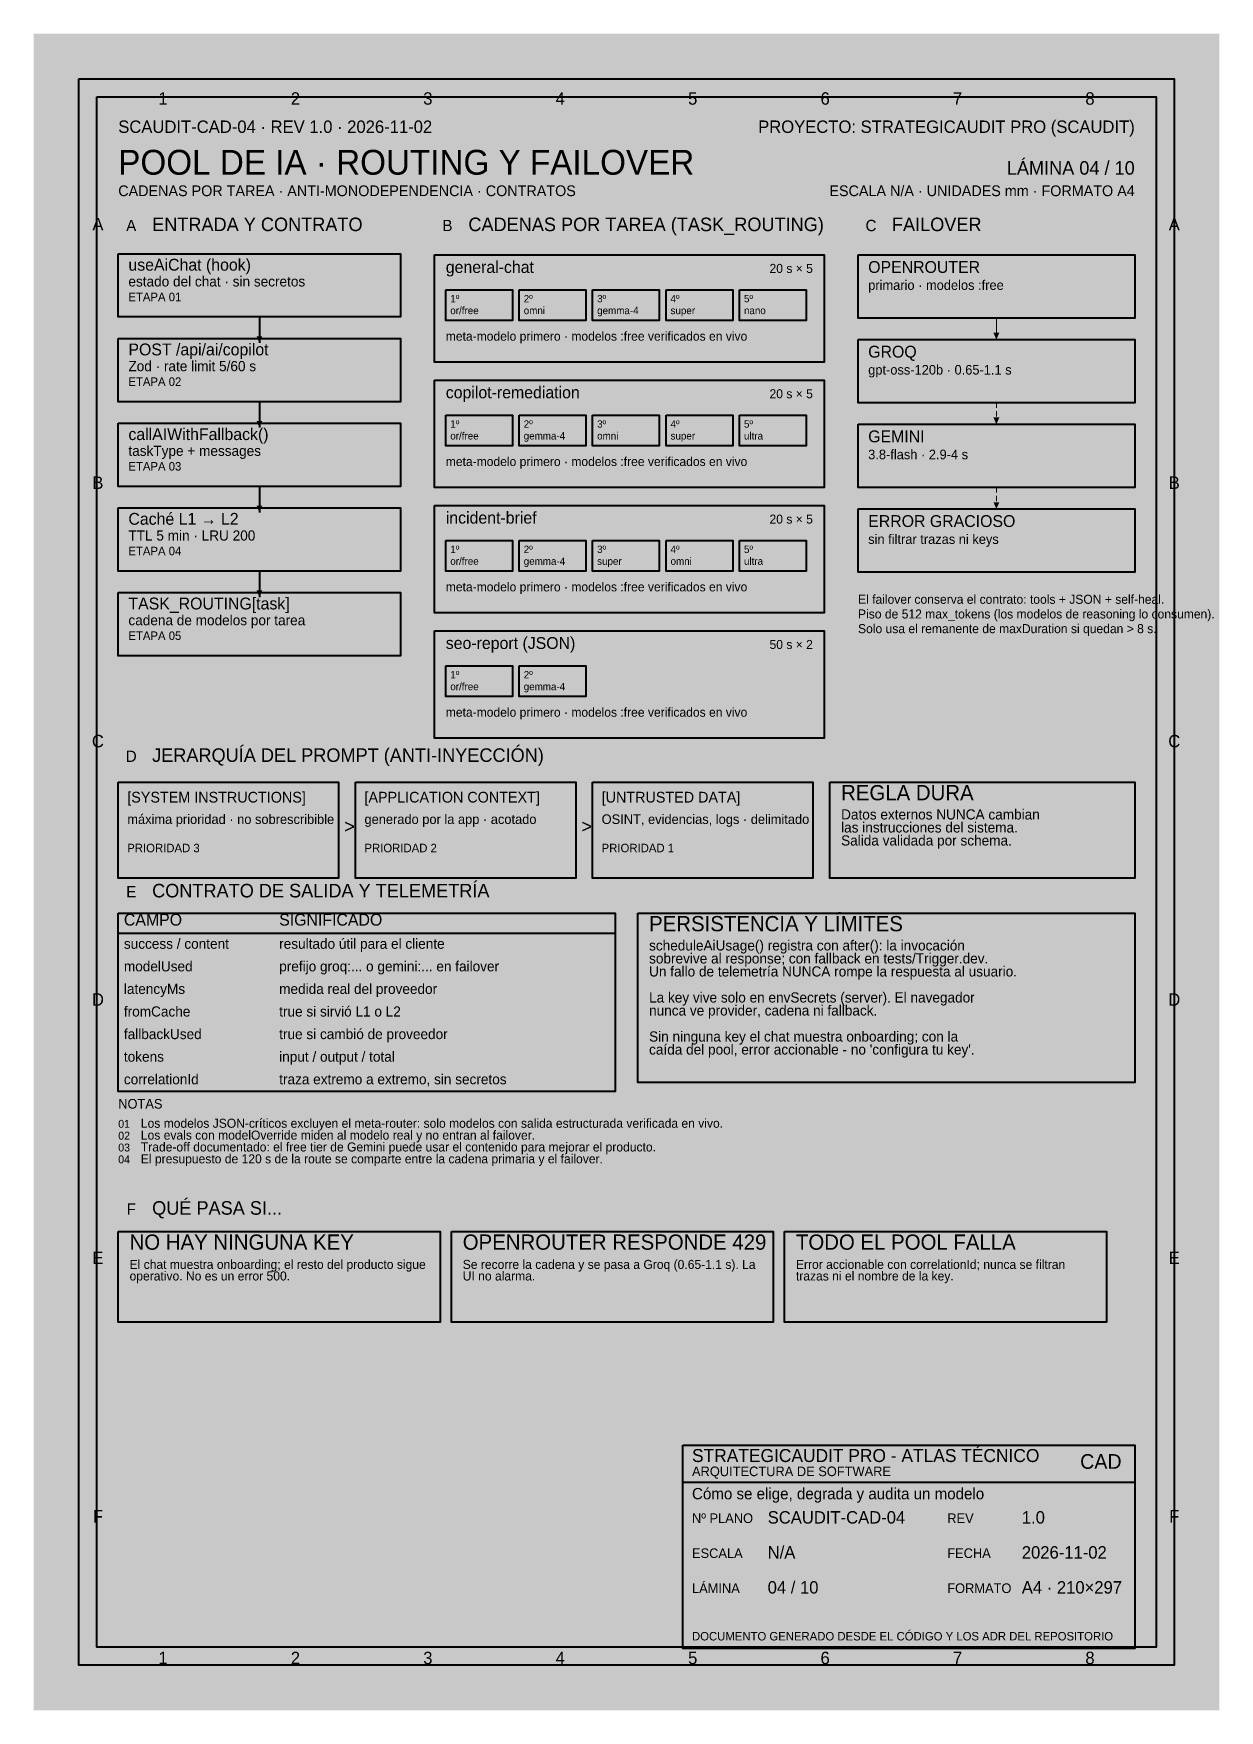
# Model space of a CAD drawing. Header units: millimetres. Extents: x 0 to 210, y 0 to 297.
import ezdxf
from ezdxf.enums import TextEntityAlignment as Align

# ---------------------------------------------------------------- set-up
doc = ezdxf.new("R2010")
doc.units = ezdxf.units.MM
doc.linetypes.add('DASHED', pattern=[1.5, 0.9, -0.6])
for name, color, linetype, lineweight in [('CARD', 255, 'CONTINUOUS', 0), ('FAINT', 9, 'CONTINUOUS', 9), ('GOLD', 40, 'CONTINUOUS', 0), ('INK', 7, 'CONTINUOUS', 40), ('PAPER', 254, 'CONTINUOUS', 0), ('RED', 1, 'CONTINUOUS', 0), ('SOFT', 8, 'CONTINUOUS', 20), ('TEAL', 4, 'CONTINUOUS', 0)]:
    doc.layers.add(name, color=color, linetype=linetype, lineweight=lineweight)
doc.styles.add('MONO', font='txt', dxfattribs={"width": 0.62})

msp = doc.modelspace()

# ---------------------------------------------------------------- linework, layer by layer
at = {"layer": 'CARD', "color": 255}
for points in [[(15, 258), (65, 258), (15, 246.8), (65, 246.8)], [(71, 257.8), (140, 257.8), (71, 238.8), (140, 238.8)], [(146, 257.8), (195, 257.8), (146, 246.6), (195, 246.6)], [(15, 243), (65, 243), (15, 231.8), (65, 231.8)], [(146, 242.8), (195, 242.8), (146, 231.6), (195, 231.6)], [(71, 235.6), (140, 235.6), (71, 216.6), (140, 216.6)], [(15, 228), (65, 228), (15, 216.8), (65, 216.8)], [(146, 227.8), (195, 227.8), (146, 216.6), (195, 216.6)], [(15, 213), (65, 213), (15, 201.8), (65, 201.8)], [(71, 213.4), (140, 213.4), (71, 194.4), (140, 194.4)], [(146, 212.8), (195, 212.8), (146, 201.6), (195, 201.6)], [(15, 198), (65, 198), (15, 186.8), (65, 186.8)], [(71, 191.2), (140, 191.2), (71, 172.2), (140, 172.2)], [(15, 164.4), (54, 164.4), (15, 147.4), (54, 147.4)], [(57, 164.4), (96, 164.4), (57, 147.4), (96, 147.4)], [(99, 164.4), (138, 164.4), (99, 147.4), (138, 147.4)], [(141, 164.4), (195, 164.4), (141, 147.4), (195, 147.4)], [(107, 141.2), (195, 141.2), (107, 111.2), (195, 111.2)], [(15, 84.8), (72, 84.8), (15, 68.8), (72, 68.8)], [(74, 84.8), (131, 84.8), (74, 68.8), (131, 68.8)], [(133, 84.8), (190, 84.8), (133, 68.8), (190, 68.8)], [(115, 47), (195, 47), (115, 11), (195, 11)]]:
    msp.add_solid(points, dxfattribs=at)
at = {"layer": 'GOLD', "color": 40}
for points in [[(15, 264.2), (19.6, 264.2), (15, 261.2), (19.6, 261.2)], [(71, 264.2), (75.6, 264.2), (71, 261.2), (75.6, 261.2)], [(146, 264.2), (150.6, 264.2), (146, 261.2), (150.6, 261.2)], [(71, 257.8), (71.6, 257.8), (71, 238.8), (71.6, 238.8)], [(71, 235.6), (71.6, 235.6), (71, 216.6), (71.6, 216.6)], [(71, 213.4), (71.6, 213.4), (71, 194.4), (71.6, 194.4)], [(15, 170.2), (19.6, 170.2), (15, 167.2), (19.6, 167.2)], [(57, 164.4), (96, 164.4), (57, 163.6), (96, 163.6)], [(15, 146.2), (19.6, 146.2), (15, 143.2), (19.6, 143.2)], [(15, 90), (19.6, 90), (15, 87), (19.6, 87)], [(15, 84.8), (15.7, 84.8), (15, 68.8), (15.7, 68.8)]]:
    msp.add_solid(points, dxfattribs=at)
at = {"layer": 'INK'}
for points in [[(8, 289), (202, 289), (202, 8), (8, 8)], [(11.2, 285.8), (198.8, 285.8), (198.8, 11.2), (11.2, 11.2)], [(15, 258), (65, 258), (65, 246.8), (15, 246.8)], [(71, 257.8), (140, 257.8), (140, 238.8), (71, 238.8)], [(146, 257.8), (195, 257.8), (195, 246.6), (146, 246.6)], [(73, 251.6), (84.8, 251.6), (84.8, 246.2), (73, 246.2)], [(86, 251.6), (97.8, 251.6), (97.8, 246.2), (86, 246.2)], [(99, 251.6), (110.8, 251.6), (110.8, 246.2), (99, 246.2)], [(112, 251.6), (123.8, 251.6), (123.8, 246.2), (112, 246.2)], [(125, 251.6), (136.8, 251.6), (136.8, 246.2), (125, 246.2)], [(15, 243), (65, 243), (65, 231.8), (15, 231.8)], [(146, 242.8), (195, 242.8), (195, 231.6), (146, 231.6)], [(71, 235.6), (140, 235.6), (140, 216.6), (71, 216.6)], [(73, 229.4), (84.8, 229.4), (84.8, 224), (73, 224)], [(86, 229.4), (97.8, 229.4), (97.8, 224), (86, 224)], [(99, 229.4), (110.8, 229.4), (110.8, 224), (99, 224)], [(112, 229.4), (123.8, 229.4), (123.8, 224), (112, 224)], [(125, 229.4), (136.8, 229.4), (136.8, 224), (125, 224)], [(15, 228), (65, 228), (65, 216.8), (15, 216.8)], [(146, 227.8), (195, 227.8), (195, 216.6), (146, 216.6)], [(15, 213), (65, 213), (65, 201.8), (15, 201.8)], [(71, 213.4), (140, 213.4), (140, 194.4), (71, 194.4)], [(146, 212.8), (195, 212.8), (195, 201.6), (146, 201.6)], [(73, 207.2), (84.8, 207.2), (84.8, 201.8), (73, 201.8)], [(86, 207.2), (97.8, 207.2), (97.8, 201.8), (86, 201.8)], [(99, 207.2), (110.8, 207.2), (110.8, 201.8), (99, 201.8)], [(112, 207.2), (123.8, 207.2), (123.8, 201.8), (112, 201.8)], [(125, 207.2), (136.8, 207.2), (136.8, 201.8), (125, 201.8)], [(15, 198), (65, 198), (65, 186.8), (15, 186.8)], [(71, 191.2), (140, 191.2), (140, 172.2), (71, 172.2)], [(73, 185), (84.8, 185), (84.8, 179.6), (73, 179.6)], [(86, 185), (97.8, 185), (97.8, 179.6), (86, 179.6)], [(15, 164.4), (54, 164.4), (54, 147.4), (15, 147.4)], [(57, 164.4), (96, 164.4), (96, 147.4), (57, 147.4)], [(99, 164.4), (138, 164.4), (138, 147.4), (99, 147.4)], [(141, 164.4), (195, 164.4), (195, 147.4), (141, 147.4)], [(15, 141.2), (103, 141.2), (103, 137.6), (15, 137.6)], [(15, 141.2), (103, 141.2), (103, 109.6), (15, 109.6)], [(107, 141.2), (195, 141.2), (195, 111.2), (107, 111.2)], [(15, 84.8), (72, 84.8), (72, 68.8), (15, 68.8)], [(74, 84.8), (131, 84.8), (131, 68.8), (74, 68.8)], [(133, 84.8), (190, 84.8), (190, 68.8), (133, 68.8)], [(115, 47), (195, 47), (195, 11), (115, 11)], [(115, 47), (195, 47), (195, 40.4), (115, 40.4)]]:
    msp.add_lwpolyline(points, close=True, dxfattribs=at)
for points in [[(40, 246.8), (40, 242.2)], [(40, 231.8), (40, 227.2)], [(40, 216.8), (40, 212.2)], [(40, 201.8), (40, 197.2)]]:
    msp.add_lwpolyline(points, dxfattribs=at)
at = {"layer": 'INK', "color": 7}
for points in [[(146, 257.8), (146.6, 257.8), (146, 246.6), (146.6, 246.6)], [(40, 242.2), (39.48, 243.4), (40.52, 243.4), (40, 243.4)], [(40, 227.2), (39.48, 228.4), (40.52, 228.4), (40, 228.4)], [(40, 212.2), (39.48, 213.4), (40.52, 213.4), (40, 213.4)], [(40, 197.2), (39.48, 198.4), (40.52, 198.4), (40, 198.4)]]:
    msp.add_solid(points, dxfattribs=at)
at = {"layer": 'PAPER', "color": 254}
for points in [[(0, 297), (210, 297), (0, 0), (210, 0)], [(73, 251.6), (84.8, 251.6), (73, 246.2), (84.8, 246.2)], [(86, 251.6), (97.8, 251.6), (86, 246.2), (97.8, 246.2)], [(99, 251.6), (110.8, 251.6), (99, 246.2), (110.8, 246.2)], [(112, 251.6), (123.8, 251.6), (112, 246.2), (123.8, 246.2)], [(125, 251.6), (136.8, 251.6), (125, 246.2), (136.8, 246.2)], [(73, 229.4), (84.8, 229.4), (73, 224), (84.8, 224)], [(86, 229.4), (97.8, 229.4), (86, 224), (97.8, 224)], [(99, 229.4), (110.8, 229.4), (99, 224), (110.8, 224)], [(112, 229.4), (123.8, 229.4), (112, 224), (123.8, 224)], [(125, 229.4), (136.8, 229.4), (125, 224), (136.8, 224)], [(73, 207.2), (84.8, 207.2), (73, 201.8), (84.8, 201.8)], [(86, 207.2), (97.8, 207.2), (86, 201.8), (97.8, 201.8)], [(99, 207.2), (110.8, 207.2), (99, 201.8), (110.8, 201.8)], [(112, 207.2), (123.8, 207.2), (112, 201.8), (123.8, 201.8)], [(125, 207.2), (136.8, 207.2), (125, 201.8), (136.8, 201.8)], [(73, 185), (84.8, 185), (73, 179.6), (84.8, 179.6)], [(86, 185), (97.8, 185), (86, 179.6), (97.8, 179.6)], [(15, 141.2), (103, 141.2), (15, 137.6), (103, 137.6)], [(115, 47), (195, 47), (115, 40.4), (195, 40.4)]]:
    msp.add_solid(points, dxfattribs=at)
at = {"layer": 'RED', "color": 1}
for points in [[(146, 212.8), (146.6, 212.8), (146, 201.6), (146.6, 201.6)], [(71, 191.2), (71.6, 191.2), (71, 172.2), (71.6, 172.2)], [(15, 164.4), (54, 164.4), (15, 163.6), (54, 163.6)], [(141, 164.4), (141.7, 164.4), (141, 147.4), (141.7, 147.4)], [(133, 84.8), (133.7, 84.8), (133, 68.8), (133.7, 68.8)]]:
    msp.add_solid(points, dxfattribs=at)
at = {"layer": 'SOFT'}
msp.add_lwpolyline([(170.5, 246.6), (170.5, 242.8)], dxfattribs=at)
at = {"layer": 'SOFT', "linetype": 'DASHED'}
for points in [[(170.5, 231.6), (170.5, 227.8)], [(170.5, 216.6), (170.5, 212.8)]]:
    msp.add_lwpolyline(points, dxfattribs=at)
at = {"layer": 'SOFT', "color": 8}
for points in [[(170.5, 242.8), (169.98, 244), (171.02, 244), (170.5, 244)], [(170.5, 227.8), (169.98, 229), (171.02, 229), (170.5, 229)], [(170.5, 212.8), (169.98, 214), (171.02, 214), (170.5, 214)]]:
    msp.add_solid(points, dxfattribs=at)
at = {"layer": 'TEAL', "color": 4}
for points in [[(15, 266.8), (41, 266.8), (15, 266.2), (41, 266.2)], [(146, 242.8), (146.6, 242.8), (146, 231.6), (146.6, 231.6)], [(146, 227.8), (146.6, 227.8), (146, 216.6), (146.6, 216.6)], [(99, 164.4), (138, 164.4), (99, 163.6), (138, 163.6)], [(107, 141.2), (107.7, 141.2), (107, 111.2), (107.7, 111.2)], [(74, 84.8), (74.7, 84.8), (74, 68.8), (74.7, 68.8)], [(184.4, 46), (193.6, 46), (184.4, 41.4), (193.6, 41.4)]]:
    msp.add_solid(points, dxfattribs=at)

# ---------------------------------------------------------------- texts
at = {"layer": 'FAINT', "style": 'MONO'}
for s, height, p in [('ETAPA 01', 1.5, (16.8, 249.6)), ('ETAPA 02', 1.5, (16.8, 234.6)), ('ETAPA 03', 1.5, (16.8, 219.6)), ('ETAPA 04', 1.5, (16.8, 204.6)), ('ETAPA 05', 1.5, (16.8, 189.6)), ('>', 2.4, (55, 155.4)), ('>', 2.4, (97, 155.4)), ('PRIORIDAD 3', 1.5, (16.6, 152)), ('PRIORIDAD 2', 1.5, (58.6, 152)), ('PRIORIDAD 1', 1.5, (100.6, 152)), ('DOCUMENTO GENERADO DESDE EL CÓDIGO Y LOS ADR DEL REPOSITORIO', 1.5, (116.6, 12.4))]:
    msp.add_text(s, height=height, dxfattribs=at).set_placement(p)
at = {"layer": 'GOLD', "style": 'MONO'}
for s, height, p in [('1º', 1.3, (73.8, 249.4)), ('2º', 1.3, (86.8, 249.4)), ('3º', 1.3, (99.8, 249.4)), ('4º', 1.3, (112.8, 249.4)), ('5º', 1.3, (125.8, 249.4)), ('1º', 1.3, (73.8, 227.2)), ('2º', 1.3, (86.8, 227.2)), ('3º', 1.3, (99.8, 227.2)), ('4º', 1.3, (112.8, 227.2)), ('5º', 1.3, (125.8, 227.2)), ('1º', 1.3, (73.8, 205)), ('2º', 1.3, (86.8, 205)), ('3º', 1.3, (99.8, 205)), ('4º', 1.3, (112.8, 205)), ('5º', 1.3, (125.8, 205)), ('1º', 1.3, (73.8, 182.8)), ('2º', 1.3, (86.8, 182.8)), ('[APPLICATION CONTEXT]', 1.9, (58.6, 160.8)), ('01', 1.4, (15, 103.2)), ('02', 1.4, (15, 101.1)), ('03', 1.4, (15, 99)), ('04', 1.4, (15, 96.9))]:
    msp.add_text(s, height=height, dxfattribs=at).set_placement(p)
at = {"layer": 'INK', "style": 'MONO'}
for s, height, p in [('POOL DE IA · ROUTING Y FAILOVER', 4.4, (15, 272)), ('ENTRADA Y CONTRATO', 2.4, (21, 262)), ('CADENAS POR TAREA (TASK_ROUTING)', 2.4, (77, 262)), ('FAILOVER', 2.4, (152, 262)), ('useAiChat (hook)', 2.1, (16.8, 255)), ('general-chat', 2.1, (73, 254.6)), ('OPENROUTER', 2.1, (147.8, 254.6)), ('or/free', 1.3, (73.8, 247.3)), ('omni', 1.3, (86.8, 247.3)), ('gemma-4', 1.3, (99.8, 247.3)), ('super', 1.3, (112.8, 247.3)), ('nano', 1.3, (125.8, 247.3)), ('POST /api/ai/copilot', 2.1, (16.8, 240)), ('copilot-remediation', 2.1, (73, 232.4)), ('callAIWithFallback()', 2.1, (16.8, 225)), ('or/free', 1.3, (73.8, 225.1)), ('gemma-4', 1.3, (86.8, 225.1)), ('omni', 1.3, (99.8, 225.1)), ('super', 1.3, (112.8, 225.1)), ('ultra', 1.3, (125.8, 225.1)), ('Caché L1 → L2', 2.1, (16.8, 210)), ('incident-brief', 2.1, (73, 210.2)), ('or/free', 1.3, (73.8, 202.9)), ('gemma-4', 1.3, (86.8, 202.9)), ('super', 1.3, (99.8, 202.9)), ('omni', 1.3, (112.8, 202.9)), ('ultra', 1.3, (125.8, 202.9)), ('TASK_ROUTING[task]', 2.1, (16.8, 195)), ('seo-report (JSON)', 2.1, (73, 188)), ('or/free', 1.3, (73.8, 180.7)), ('gemma-4', 1.3, (86.8, 180.7)), ('JERARQUÍA DEL PROMPT (ANTI-INYECCIÓN)', 2.4, (21, 168)), ('REGLA DURA', 2.7, (143, 161.2)), ('CONTRATO DE SALIDA Y TELEMETRÍA', 2.4, (21, 144)), ('CAMPO', 2.1, (16, 139)), ('SIGNIFICADO', 2.1, (43.5, 139)), ('PERSISTENCIA Y LÍMITES', 2.7, (109, 138)), ('success / content', 1.8, (16, 134.9)), ('resultado útil para el cliente', 1.8, (43.5, 134.9)), ('modelUsed', 1.8, (16, 130.9)), ('prefijo groq:... o gemini:... en failover', 1.8, (43.5, 130.9)), ('latencyMs', 1.8, (16, 126.9)), ('medida real del proveedor', 1.8, (43.5, 126.9)), ('fromCache', 1.8, (16, 122.9)), ('true si sirvió L1 o L2', 1.8, (43.5, 122.9)), ('fallbackUsed', 1.8, (16, 118.9)), ('true si cambió de proveedor', 1.8, (43.5, 118.9)), ('tokens', 1.8, (16, 114.9)), ('input / output / total', 1.8, (43.5, 114.9)), ('correlationId', 1.8, (16, 110.9)), ('traza extremo a extremo, sin secretos', 1.8, (43.5, 110.9)), ('NOTAS', 1.7, (15, 106.6)), ('QUÉ PASA SI...', 2.4, (21, 87.8)), ('NO HAY NINGUNA KEY', 2.7, (17, 81.6)), ('OPENROUTER RESPONDE 429', 2.7, (76, 81.6)), ('TODO EL POOL FALLA', 2.7, (135, 81.6)), ('STRATEGICAUDIT PRO - ATLAS TÉCNICO', 2.3, (116.6, 44)), ('SCAUDIT-CAD-04', 2.2, (130, 33.1)), ('1.0', 2.2, (175, 33.1)), ('N/A', 2.2, (130, 26.9)), ('2026-11-02', 2.2, (175, 26.9)), ('04 / 10', 2.2, (130, 20.7)), ('A4 · 210×297', 2.2, (175, 20.7))]:
    msp.add_text(s, height=height, dxfattribs=at).set_placement(p)
msp.add_text('LÁMINA 04 / 10', height=2.4, dxfattribs=at).set_placement((195, 272), align=Align.RIGHT)
at = {"layer": 'PAPER', "style": 'MONO'}
for s, height, p in [('A', 2, (17.3, 262)), ('B', 2, (73.3, 262)), ('C', 2, (148.3, 262)), ('D', 2, (17.3, 168)), ('E', 2, (17.3, 144)), ('F', 2, (17.3, 87.8)), ('CAD', 2.6, (189, 42.8))]:
    msp.add_text(s, height=height, dxfattribs=at).set_placement(p, align=Align.CENTER)
at = {"layer": 'RED', "style": 'MONO'}
for s, height, p in [('ERROR GRACIOSO', 2.1, (147.8, 209.6)), ('[SYSTEM INSTRUCTIONS]', 1.9, (16.6, 160.8))]:
    msp.add_text(s, height=height, dxfattribs=at).set_placement(p)
at = {"layer": 'SOFT', "style": 'MONO'}
for s, p in [('1', (22.925, 284.4)), ('2', (46.375, 284.4)), ('3', (69.825, 284.4)), ('4', (93.275, 284.4)), ('5', (116.725, 284.4)), ('6', (140.175, 284.4)), ('7', (163.625, 284.4)), ('8', (187.075, 284.4)), ('A', (11.4, 262.117)), ('A', (202, 262.117)), ('B', (11.4, 216.35)), ('B', (202, 216.35)), ('C', (11.4, 170.583)), ('C', (202, 170.583)), ('D', (11.4, 124.817)), ('D', (202, 124.817)), ('E', (11.4, 79.05)), ('E', (202, 79.05)), ('F', (11.4, 33.283)), ('F', (202, 33.283)), ('1', (22.925, 8.2)), ('2', (46.375, 8.2)), ('3', (69.825, 8.2)), ('4', (93.275, 8.2)), ('5', (116.725, 8.2)), ('6', (140.175, 8.2)), ('7', (163.625, 8.2)), ('8', (187.075, 8.2))]:
    msp.add_text(s, height=2.2, dxfattribs=at).set_placement(p, align=Align.CENTER)
for s, height, p in [('SCAUDIT-CAD-04 · REV 1.0 · 2026-11-02', 2.2, (15, 279.4)), ('CADENAS POR TAREA · ANTI-MONODEPENDENCIA · CONTRATOS', 1.9, (15, 268.2)), ('estado del chat · sin secretos', 1.8, (16.8, 252.2)), ('primario · modelos :free', 1.7, (147.8, 251.6)), ('meta-modelo primero · modelos :free verificados en vivo', 1.6, (73, 242.6)), ('Zod · rate limit 5/60 s', 1.8, (16.8, 237.2)), ('gpt-oss-120b · 0.65-1.1 s', 1.7, (147.8, 236.6)), ('taskType + messages', 1.8, (16.8, 222.2)), ('3.8-flash · 2.9-4 s', 1.7, (147.8, 221.6)), ('meta-modelo primero · modelos :free verificados en vivo', 1.6, (73, 220.4)), ('TTL 5 min · LRU 200', 1.8, (16.8, 207.2)), ('sin filtrar trazas ni keys', 1.7, (147.8, 206.6)), ('meta-modelo primero · modelos :free verificados en vivo', 1.6, (73, 198.2)), ('El failover conserva el contrato: tools + JSON + self-heal.', 1.6, (146, 196)), ('cadena de modelos por tarea', 1.8, (16.8, 192.2)), ('Piso de 512 max_tokens (los modelos de reasoning lo consumen).', 1.6, (146, 193.4)), ('Solo usa el remanente de maxDuration si quedan > 8 s.', 1.6, (146, 190.8)), ('meta-modelo primero · modelos :free verificados en vivo', 1.6, (73, 176)), ('máxima prioridad · no sobrescribible', 1.7, (16.6, 157)), ('generado por la app · acotado', 1.7, (58.6, 157)), ('OSINT, evidencias, logs · delimitado', 1.7, (100.6, 157)), ('Datos externos NUNCA cambian', 1.8, (143, 157.8)), ('Salida validada por schema.', 1.8, (143, 153.192)), ('las instrucciones del sistema.', 1.8, (143, 155.496)), ('scheduleAiUsage() registra con after(): la invocación', 1.8, (109, 134.6)), ('sobrevive al response; con fallback en tests/Trigger.dev.', 1.8, (109, 132.296)), ('Un fallo de telemetría NUNCA rompe la respuesta al usuario.', 1.8, (109, 129.992)), ('nunca ve provider, cadena ni fallback.', 1.8, (109, 123.08)), ('La key vive solo en envSecrets (server). El navegador', 1.8, (109, 125.384)), ('Sin ninguna key el chat muestra onboarding; con la', 1.8, (109, 118.472)), ("caída del pool, error accionable - no 'configura tu key'.", 1.8, (109, 116.168)), ('Los modelos JSON-críticos excluyen el meta-router: solo modelos con salida estructurada verificada en vivo.', 1.6, (19, 103.2)), ('Los evals con modelOverride miden al modelo real y no entran al failover.', 1.6, (19, 101.1)), ('Trade-off documentado: el free tier de Gemini puede usar el contenido para mejorar el producto.', 1.6, (19, 99)), ('El presupuesto de 120 s de la route se comparte entre la cadena primaria y el failover.', 1.6, (19, 96.9)), ('operativo. No es un error 500.', 1.6, (17, 76.152)), ('El chat muestra onboarding; el resto del producto sigue', 1.6, (17, 78.2)), ('Se recorre la cadena y se pasa a Groq (0.65-1.1 s). La', 1.6, (76, 78.2)), ('UI no alarma.', 1.6, (76, 76.152)), ('trazas ni el nombre de la key.', 1.6, (135, 76.152)), ('Error accionable con correlationId; nunca se filtran', 1.6, (135, 78.2)), ('ARQUITECTURA DE SOFTWARE', 1.7, (116.6, 41.5)), ('Cómo se elige, degrada y audita un modelo', 2, (116.6, 37.4)), ('Nº PLANO', 1.7, (116.6, 33.2)), ('REV', 1.7, (161.8, 33.2)), ('ESCALA', 1.7, (116.6, 27)), ('FECHA', 1.7, (161.8, 27)), ('LÁMINA', 1.7, (116.6, 20.8)), ('FORMATO', 1.7, (161.8, 20.8))]:
    msp.add_text(s, height=height, dxfattribs=at).set_placement(p)
for s, height, p in [('PROYECTO: STRATEGICAUDIT PRO (SCAUDIT)', 2.2, (195, 279.4)), ('ESCALA N/A · UNIDADES mm · FORMATO A4', 1.9, (195, 268.2)), ('20 s × 5', 1.6, (138, 254.6)), ('20 s × 5', 1.6, (138, 232.4)), ('20 s × 5', 1.6, (138, 210.2)), ('50 s × 2', 1.6, (138, 188))]:
    msp.add_text(s, height=height, dxfattribs=at).set_placement(p, align=Align.RIGHT)
at = {"layer": 'TEAL', "style": 'MONO'}
for s, height, p in [('GROQ', 2.1, (147.8, 239.6)), ('GEMINI', 2.1, (147.8, 224.6)), ('[UNTRUSTED DATA]', 1.9, (100.6, 160.8))]:
    msp.add_text(s, height=height, dxfattribs=at).set_placement(p)

doc.saveas('drawing.dxf')
